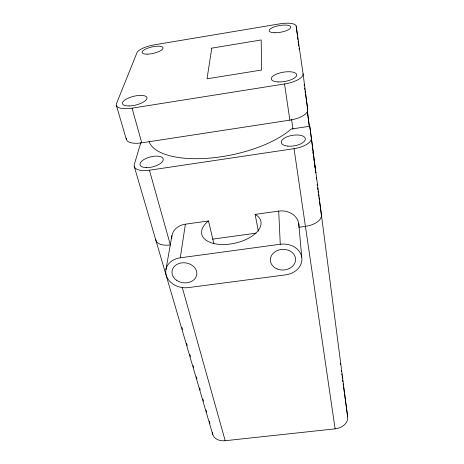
<?xml version="1.0" encoding="UTF-8"?>
<svg xmlns="http://www.w3.org/2000/svg" width="464" height="464" viewBox="0 0 464 464"><rect width="100%" height="100%" fill="white"/><g stroke="black" fill="none" stroke-linecap="round" stroke-linejoin="round"><path stroke-width="0.7" d="M180.27 257.81L280.273 244.255A18.943 15.498 -3 0 1 301.728 257.056A18.943 15.498 -3 0 1 285.58 274.868L188.43 287.593A18.728 15.016 7.7 0 1 166.182 275.123A18.728 15.016 7.7 0 1 180.27 257.81L185.397 224.187L208.487 220.945L213.892 243.693M165.921 269.688L171.935 235.654M140.894 142.431L134.311 164.407A17.934 7.668 -14.3 0 0 149.431 170.218L294.037 148.666A18.293 7.998 -9.3 0 0 311.396 137.796L309.755 126.243L291.137 129.073A78.085 31.593 -11.6 0 1 210.511 158.038A78.085 31.593 -11.6 0 1 149.112 141.804M132.049 108.153L284.548 83.961A19.32 7.035 -9.7 0 0 303.067 73.718L296.194 26.17A16.455 5.098 -10 0 0 279.519 23.879L154.437 44.822A16.112 4.924 -12.8 0 0 136.973 52.716L116.516 103.507A18.92 6.728 -13.8 0 0 132.049 108.153L141.764 142.842L289.855 120.147A18.746 7.592 -9.5 0 0 307.719 109.533L303.067 73.718M208.487 220.945A30.276 15.851 -12.2 0 0 210.482 242.51A30.276 15.851 -12.2 0 0 250.949 236.826A30.276 15.851 -12.2 0 0 255.13 214.397L278.696 211.091A17.678 14.941 -3.4 0 1 298.886 226.362M212.529 239.151L256.116 233.154M298.996 227.25L305.428 226.368A17.052 8.961 -8.7 0 0 321.419 214.925L319.51 201.306M212.39 432.547A13.618 10.109 -17.9 0 0 225.202 440.713L335.112 428.846A13.821 10.44 -5.8 0 0 347.658 416.811L311.396 137.796M134.293 166.593L212.727 434.432M181.969 327.485L182.578 329.568M186.638 343.453L187.247 345.535M189.88 354.56L190.489 356.642M193.128 365.667L193.737 367.749M196.376 376.774L196.98 378.856M199.619 387.881L200.228 389.963M202.867 398.988L203.476 401.07M206.109 410.095L206.718 412.177M209.357 421.202L209.966 423.284M116.389 105.45L126.394 139.612M149.431 170.218L170.369 244.951A16.739 8.613 -14.9 0 1 155.724 239.563M182.271 287.448L225.202 440.713M255.13 214.397L258.344 231.095M284.548 83.961L289.855 120.147M294.037 148.666L335.112 428.846M291.549 119.265L292.999 129.276M304.14 84.483L304.343 85.915M304.651 88.061L304.854 89.494M305.057 90.927L305.364 93.073M305.573 94.505L307.719 109.533M312.933 152.383L313.136 153.799M313.432 155.921L313.635 157.337M313.931 159.459L314.128 160.875M314.331 162.29L314.627 164.413M314.824 165.828L315.126 167.951M315.323 169.36L315.822 172.898L311.622 140.598M316.199 177.66L316.402 179.092M317.103 184.109L317.306 185.542M317.602 187.694L317.904 189.846M318.107 191.278L318.31 192.711M318.507 194.143L318.809 196.289M319.012 197.728L319.313 199.874M340.309 363.155L340.501 364.588M341.289 370.313L341.481 371.739M341.777 373.885L341.974 375.318M342.171 376.751L342.461 378.897M342.658 380.323L342.855 381.756M343.151 383.902L343.441 386.048M343.638 387.481L344.323 392.486M344.52 393.919L347.658 416.811M309.755 126.243L311.431 139.165M307.365 110.983L309.43 126.782M296.194 26.17L297.488 36.07M297.673 37.485L297.952 39.608M298.137 41.023L298.41 43.146M298.596 44.556L298.781 45.971M299.06 48.094L299.239 49.509M307.383 111.876L309.152 125.442M298.764 223.631L301.762 257.288M278.696 211.091L280.273 244.255M141.764 142.842A18.369 7.273 -14.1 0 1 126.283 138.226M171.773 238.467A17.493 14.506 8.4 0 1 185.397 224.187M211.758 48.14L207.031 78.816L261.626 70.018L261.18 39.956L211.758 48.14M146.549 167.637A11.954 5.11 -14.3 0 0 163.229 159.1A11.954 5.11 -14.3 0 0 145.058 158.891A11.954 5.11 -14.3 0 0 146.549 167.637M287.854 146.114A12.192 5.33 -9.3 0 0 305.341 138.707A12.192 5.33 -9.3 0 0 286.7 136.95A12.192 5.33 -9.3 0 0 287.854 146.114M129.166 105.954A12.609 4.483 -13.8 0 0 146.989 97.794A12.609 4.483 -13.8 0 0 127.989 98.246A12.609 4.483 -13.8 0 0 129.166 105.954M278.127 81.919A12.876 4.692 -9.7 0 0 296.682 74.733A12.876 4.692 -9.7 0 0 277.124 73.846A12.876 4.692 -9.7 0 0 278.127 81.919M274.914 32.764A10.968 3.399 -10 0 0 290.766 27.074A10.968 3.399 -10 0 0 274.189 26.918A10.968 3.399 -10 0 0 274.914 32.764M147.146 54.149A10.742 3.283 -12.8 0 0 163.061 48.065A10.742 3.283 -12.8 0 0 147.494 48.262A10.742 3.283 -12.8 0 0 147.146 54.149M176.482 280.186A12.487 10.011 7.7 0 0 196.678 275.065A12.487 10.011 7.7 0 0 180.055 263.204A12.487 10.011 7.7 0 0 176.482 280.186M277.107 268.94A12.627 10.33 -3 0 0 295.585 259.051A12.627 10.33 -3 0 0 276.219 251.07A12.627 10.33 -3 0 0 277.107 268.94"/></g></svg>
